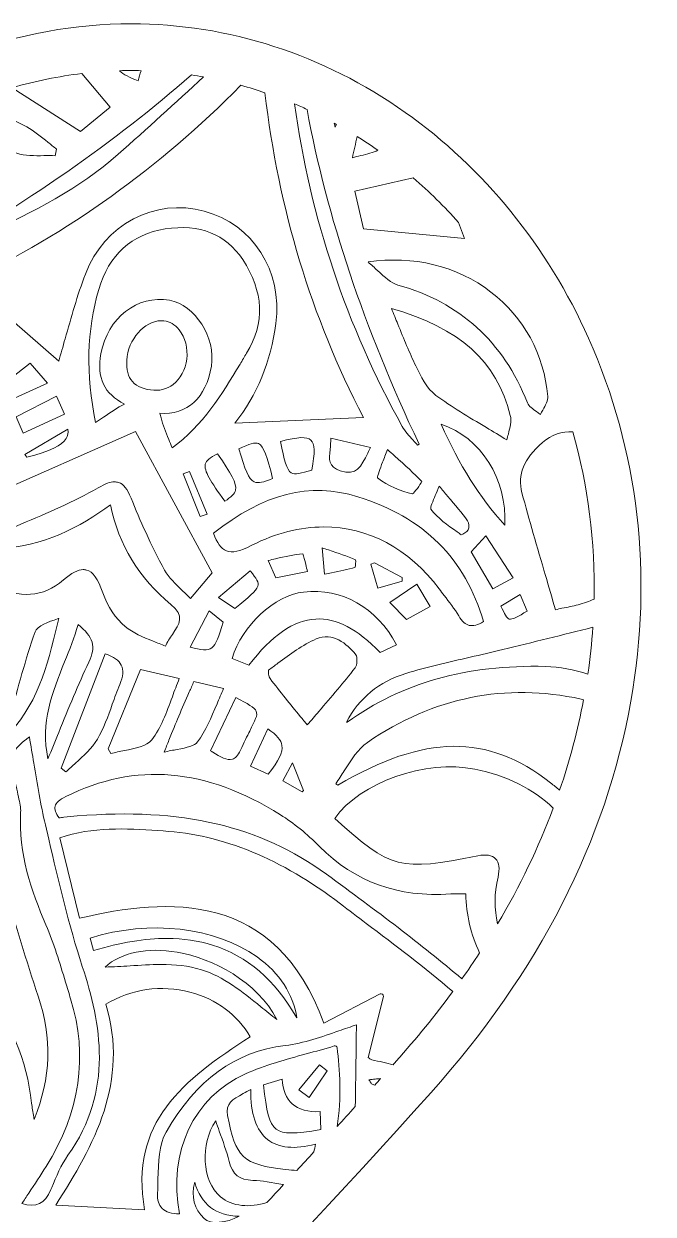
# Model space of a CAD drawing. Extents: x 49 to 10099, y -910 to -90.
# Drawn here: x 682 to 951, y -601 to -92 of the extents above; entities that cross this region are included whole.
import ezdxf

# ---------------------------------------------------------------- set-up
doc = ezdxf.new("R2010")
doc.units = 0
doc.header["$MEASUREMENT"] = 0
doc.layers.add('Layer 1', color=7, linetype='Continuous')

msp = doc.modelspace()

# ---------------------------------------------------------------- linework, layer by layer
at = {"layer": 'Layer 1', "lineweight": 0}
for points in [[(684.78, -236.99), (692.19, -245.53), (674.87, -253.48), (670.72, -247.88), (684.78, -236.99)], [(696.02, -251.16), (699.47, -258.9), (681.78, -266.91), (678.7, -259.96), (696.02, -251.16)], [(760.38, -301.62), (757.44, -302.67), (750.16, -284.41), (752.81, -283.34), (760.38, -301.62)], [(873.26, -317.72), (879.53, -310.84), (891.3, -328.93), (882.59, -333.64), (873.26, -317.72)], [(830.46, -323.1), (831.91, -322.43), (843.77, -328.78), (843.77, -330.29), (833.33, -333.33), (830.46, -323.1)], [(838.55, -339.39), (850.12, -331.62), (855.8, -341.14), (845.68, -346.74), (838.55, -339.39)], [(801.63, -419.89), (801.1, -420.49), (792.75, -415.75), (796.89, -408.02), (801.63, -419.89)], [(799.65, -547.95), (808.44, -537.34), (811.79, -539.82), (804.08, -551.19), (799.65, -547.95)]]:
    msp.add_lwpolyline(points, dxfattribs=at)
for points, knots in [([(923.48, -226.33), (905.85, -186.9), (878.75, -153.49), (845.11, -129.71), (810.04, -104.91), (769.53, -91.8), (727.95, -91.8), (680.05, -91.8), (632.03, -109.39), (589.06, -142.66), (556.36, -167.98), (526.49, -202.19), (500, -244.61), (474.22, -203.32), (445.23, -169.84), (413.53, -144.72), (413.14, -144.16), (412.75, -143.58), (412.38, -143.02), (412.1, -142.6), (411.56, -142.46), (411.11, -142.67), (411.11, -142.67), (411.01, -142.72), (411.01, -142.72), (410.99, -142.7), (410.97, -142.69), (410.95, -142.67), (367.98, -109.4), (319.95, -91.81), (272.04, -91.8), (230.47, -91.8), (189.96, -104.91), (154.9, -129.69), (121.25, -153.47), (94.15, -186.88), (76.52, -226.31), (55.14, -274.13), (48.87, -327.84), (58.41, -381.63), (68.97, -441.15), (97.77, -497.53), (144, -549.22), (297.89, -721.22), (474.96, -885.08), (476.74, -886.72), (476.74, -886.72), (500.01, -908.2), (500.01, -908.2), (500.01, -908.2), (523.28, -886.71), (523.28, -886.71), (525.05, -885.08), (702.13, -721.22), (856.01, -549.22), (902.24, -497.54), (931.03, -441.16), (941.59, -381.65), (951.12, -327.86), (944.86, -274.15), (923.48, -226.33)], [0, 0, 0, 0, 1, 1, 1, 2, 2, 2, 3, 3, 3, 4, 4, 4, 5, 5, 5, 6, 6, 6, 7, 7, 7, 8, 8, 8, 9, 9, 9, 10, 10, 10, 11, 11, 11, 12, 12, 12, 13, 13, 13, 14, 14, 14, 15, 15, 15, 16, 16, 16, 17, 17, 17, 18, 18, 18, 19, 19, 19, 20, 20, 20, 20]), ([(727.95, -111.8), (729.35, -111.8), (730.75, -111.83), (732.15, -111.86), (731.71, -113.3), (731.28, -114.75), (730.86, -116.22), (727.23, -114.83), (724.68, -113.45), (722.96, -111.88), (724.62, -111.84), (726.29, -111.8), (727.95, -111.8)], [0, 0, 0, 0, 1, 1, 1, 2, 2, 2, 3, 3, 3, 4, 4, 4, 4]), ([(758.87, -114.53), (746.9, -125.5), (734.63, -136.73), (722.37, -147.63), (705.78, -162.39), (685.77, -172.22), (666.43, -181.73), (658.11, -185.82), (649.5, -190.05), (641.27, -194.62), (639.93, -195.36), (638.23, -195.67), (636.08, -195.54), (683.39, -168.52), (721.03, -142.32), (753.67, -113.69), (755.41, -113.94), (757.14, -114.22), (758.87, -114.53)], [0, 0, 0, 0, 1, 1, 1, 2, 2, 2, 3, 3, 3, 4, 4, 4, 5, 5, 5, 6, 6, 6, 6]), ([(706.88, -113.07), (706.88, -113.07), (718.88, -127.54), (718.88, -127.54), (718.88, -127.54), (706.24, -137.93), (706.24, -137.93), (706.24, -137.93), (677.05, -119.14), (677.05, -119.14), (686.93, -116.29), (696.89, -114.26), (706.88, -113.07)], [0, 0, 0, 0, 1, 1, 1, 2, 2, 2, 3, 3, 3, 4, 4, 4, 4]), ([(785.13, -121.27), (790.95, -171.22), (804.74, -216.79), (827.23, -260.27), (827.23, -260.27), (772.19, -262.72), (772.19, -262.72), (781.78, -250.81), (787.69, -236.45), (789.78, -219.99), (792.64, -197.45), (780.06, -177.7), (759.19, -171.96), (738.16, -166.17), (716.3, -177.75), (708.34, -198.88), (704.86, -208.11), (702.23, -217.5), (699.68, -226.57), (698.75, -229.92), (697.85, -233.1), (696.94, -236.18), (696.94, -236.18), (657.84, -202.04), (657.84, -202.04), (700.67, -181.61), (739.99, -153.41), (774.87, -118.13), (778.32, -119.07), (781.74, -120.12), (785.13, -121.27)], [0, 0, 0, 0, 1, 1, 1, 2, 2, 2, 3, 3, 3, 4, 4, 4, 5, 5, 5, 6, 6, 6, 7, 7, 7, 8, 8, 8, 9, 9, 9, 10, 10, 10, 10]), ([(656.83, -126.14), (665.31, -127.7), (674.17, -130.97), (683.25, -135.91), (686.48, -137.66), (689.46, -140.11), (692.34, -142.48), (693.54, -143.47), (694.77, -144.48), (696.02, -145.45), (696.02, -145.45), (695.47, -148.23), (695.47, -148.23), (693.85, -148.18), (692.2, -148.2), (690.6, -148.22), (686.62, -148.26), (682.5, -148.31), (678.96, -147.13), (655.14, -139.18), (634.16, -139.59), (615.18, -148.45), (628.7, -139.36), (642.64, -131.9), (656.83, -126.14)], [0, 0, 0, 0, 1, 1, 1, 2, 2, 2, 3, 3, 3, 4, 4, 4, 5, 5, 5, 6, 6, 6, 7, 7, 7, 8, 8, 8, 8]), ([(803.11, -128.43), (811.66, -174.56), (827.35, -221.45), (851.06, -271.74), (851.06, -271.74), (850.4, -272.13), (850.4, -272.13), (849.77, -271.4), (849.12, -270.69), (848.49, -270), (846.7, -268.05), (845.01, -266.2), (843.82, -264.06), (819.95, -221.11), (804.48, -174.7), (797.8, -126.08), (799.58, -126.84), (801.35, -127.62), (803.11, -128.43)], [0, 0, 0, 0, 1, 1, 1, 2, 2, 2, 3, 3, 3, 4, 4, 4, 5, 5, 5, 6, 6, 6, 6]), ([(814.73, -134.27), (815.07, -134.46), (815.41, -134.65), (815.75, -134.84), (815.56, -135.25), (815.37, -135.66), (815.18, -136.06), (815.03, -135.49), (814.88, -134.89), (814.73, -134.27)], [0, 0, 0, 0, 1, 1, 1, 2, 2, 2, 3, 3, 3, 3]), ([(833.33, -145.88), (831.54, -146.88), (828.7, -147.57), (826.1, -148.19), (824.84, -148.5), (823.63, -148.79), (822.51, -149.11), (823.16, -146.04), (823.85, -143.02), (824.56, -140.04), (827.52, -141.89), (830.45, -143.84), (833.33, -145.88)], [0, 0, 0, 0, 1, 1, 1, 2, 2, 2, 3, 3, 3, 4, 4, 4, 4]), ([(867.95, -176.8), (867.95, -176.8), (870.46, -183.73), (870.46, -183.73), (870.46, -183.73), (827.25, -179.47), (827.25, -179.47), (827.25, -179.47), (823.62, -163.43), (823.62, -163.43), (823.62, -163.43), (848.56, -157.78), (848.56, -157.78), (855.4, -163.66), (861.88, -170.01), (867.95, -176.8)], [0, 0, 0, 0, 1, 1, 1, 2, 2, 2, 3, 3, 3, 4, 4, 4, 5, 5, 5, 5]), ([(745.41, -273.24), (744.93, -271.99), (744.44, -270.79), (743.97, -269.62), (742.69, -266.46), (741.48, -263.47), (740.73, -260.45), (740.55, -259.74), (740.35, -259.08), (740.12, -258.47), (751.94, -259.27), (759.97, -251.99), (762.23, -238.28), (764.22, -226.18), (755.18, -211.96), (744.3, -210.1), (730.48, -207.73), (717.88, -217.56), (714.99, -232.95), (713.06, -243.17), (716.38, -250.24), (725.12, -254.5), (722.03, -256.1), (719.12, -258.07), (716.06, -260.16), (714.96, -260.91), (713.83, -261.68), (712.67, -262.45), (708.48, -241.64), (708.93, -223), (714.03, -205.53), (718.35, -190.75), (728.17, -181.78), (742.44, -179.6), (757.22, -177.33), (768.38, -181.74), (775.6, -192.71), (784.61, -206.39), (785.18, -219.86), (777.29, -232.75), (776.35, -234.3), (775.41, -235.85), (774.48, -237.4), (766.68, -250.32), (758.62, -263.67), (745.41, -273.24)], [0, 0, 0, 0, 1, 1, 1, 2, 2, 2, 3, 3, 3, 4, 4, 4, 5, 5, 5, 6, 6, 6, 7, 7, 7, 8, 8, 8, 9, 9, 9, 10, 10, 10, 11, 11, 11, 12, 12, 12, 13, 13, 13, 14, 14, 14, 15, 15, 15, 15]), ([(833.18, -197.31), (831.98, -196.19), (830.65, -194.95), (829.19, -193.71), (848.62, -190.87), (867.21, -195.4), (881.76, -206.57), (895.85, -217.39), (904.48, -233.26), (906.08, -251.25), (906.24, -252.99), (905.07, -255.07), (903.93, -257.08), (903.58, -257.71), (903.21, -258.35), (902.88, -259), (902.39, -258.63), (901.88, -258.26), (901.39, -257.9), (899.63, -256.64), (897.97, -255.44), (897.37, -253.95), (886.8, -227.62), (868.68, -211.14), (841.99, -203.58), (839.02, -202.74), (836.44, -200.35), (833.18, -197.31)], [0, 0, 0, 0, 1, 1, 1, 2, 2, 2, 3, 3, 3, 4, 4, 4, 5, 5, 5, 6, 6, 6, 7, 7, 7, 8, 8, 8, 9, 9, 9, 9]), ([(890.04, -259.41), (890.64, -261.75), (889.91, -264.59), (889.2, -267.34), (888.98, -268.17), (888.76, -269.03), (888.58, -269.88), (885.59, -268.04), (882.67, -266.3), (879.84, -264.6), (872.19, -260.02), (864.96, -255.7), (858.25, -250.79), (854.33, -247.93), (851.73, -242.54), (849.63, -238.2), (849.63, -238.2), (849.63, -238.2), (849.63, -238.2), (846.89, -232.53), (844.49, -226.61), (841.94, -220.35), (841.06, -218.16), (840.15, -215.93), (839.2, -213.62), (868.46, -221.99), (884.18, -236.17), (890.04, -259.41)], [0, 0, 0, 0, 1, 1, 1, 2, 2, 2, 3, 3, 3, 4, 4, 4, 5, 5, 5, 6, 6, 6, 7, 7, 7, 8, 8, 8, 9, 9, 9, 9]), ([(736.22, -248.49), (728.3, -247.34), (725.03, -242.64), (726.24, -234.14), (727.49, -225.3), (734.83, -218.17), (741.94, -218.89), (744.32, -219.13), (746.62, -220.5), (748.4, -222.74), (751.02, -226.03), (752.24, -230.7), (751.66, -235.25), (751.08, -239.85), (749.02, -243.71), (745.88, -246.1), (743.14, -248.18), (739.8, -249.01), (736.22, -248.49)], [0, 0, 0, 0, 1, 1, 1, 2, 2, 2, 3, 3, 3, 4, 4, 4, 5, 5, 5, 6, 6, 6, 6]), ([(860.49, -263.19), (877.33, -268.56), (888.83, -286.85), (887.66, -306.38), (876.77, -294.15), (868.3, -280.67), (860.49, -263.19)], [0, 0, 0, 0, 1, 1, 1, 2, 2, 2, 2]), ([(729.78, -266.21), (729.78, -266.21), (762.49, -326.73), (762.49, -326.73), (762.49, -326.73), (753.32, -337.74), (753.32, -337.74), (752.15, -336.54), (750.95, -335.4), (749.78, -334.29), (746.79, -331.45), (743.96, -328.77), (742.2, -325.57), (736.35, -314.99), (731.67, -304.07), (727.85, -294.78), (726.22, -290.79), (724.63, -288.79), (722.55, -288.08), (722, -287.9), (721.43, -287.8), (720.81, -287.8), (718.98, -287.8), (716.77, -288.62), (713.8, -290.35), (703.4, -296.4), (692, -301.2), (680.98, -305.84), (680.98, -305.84), (678.87, -306.73), (678.87, -306.73), (676.64, -307.67), (674.01, -307.8), (670.97, -307.95), (669.76, -308.02), (668.51, -308.08), (667.21, -308.2), (667.21, -308.2), (667.05, -293.96), (667.05, -293.96), (667.05, -293.96), (729.78, -266.21), (729.78, -266.21)], [0, 0, 0, 0, 1, 1, 1, 2, 2, 2, 3, 3, 3, 4, 4, 4, 5, 5, 5, 6, 6, 6, 7, 7, 7, 8, 8, 8, 9, 9, 9, 10, 10, 10, 11, 11, 11, 12, 12, 12, 13, 13, 13, 14, 14, 14, 14]), ([(700.86, -265.27), (701.06, -266.81), (700.82, -268.09), (700.14, -269.24), (698.35, -272.26), (693.29, -274.68), (683.25, -277.29), (683.25, -277.29), (682.5, -276.11), (682.5, -276.11), (682.5, -276.11), (700.86, -265.27), (700.86, -265.27)], [0, 0, 0, 0, 1, 1, 1, 2, 2, 2, 3, 3, 3, 4, 4, 4, 4]), ([(791.73, -270.54), (799.24, -268.54), (803.04, -268.37), (804.74, -269.93), (806.43, -271.48), (806.57, -275.23), (805.2, -282.83), (800.62, -284.17), (797.91, -284.85), (796.33, -283.9), (794.37, -282.72), (793.36, -278.49), (791.73, -270.54)], [0, 0, 0, 0, 1, 1, 1, 2, 2, 2, 3, 3, 3, 4, 4, 4, 4]), ([(813.25, -269.06), (813.25, -269.06), (830.25, -273.08), (830.25, -273.08), (829.84, -273.89), (829.45, -274.69), (829.07, -275.48), (826.28, -281.28), (824.26, -285.46), (817.34, -283.07), (812.16, -281.28), (812.51, -278.19), (812.98, -273.92), (813.16, -272.34), (813.34, -270.73), (813.25, -269.06)], [0, 0, 0, 0, 1, 1, 1, 2, 2, 2, 3, 3, 3, 4, 4, 4, 5, 5, 5, 5]), ([(925.86, -338), (923.74, -338.95), (921.47, -339.76), (919.03, -340.4), (916.82, -340.97), (914.54, -341.44), (912.13, -341.93), (911.23, -342.12), (910.31, -342.31), (909.35, -342.51), (907.91, -337.54), (906.48, -332.65), (905.07, -327.82), (901.5, -315.66), (898.13, -304.17), (895.01, -292.45), (892.96, -284.73), (895.74, -277.93), (903.76, -271.03), (907.77, -267.59), (912.08, -266.05), (916.78, -266.39), (923.31, -289.43), (926.36, -313.52), (925.86, -338)], [0, 0, 0, 0, 1, 1, 1, 2, 2, 2, 3, 3, 3, 4, 4, 4, 5, 5, 5, 6, 6, 6, 7, 7, 7, 8, 8, 8, 8]), ([(773.97, -273.71), (778.4, -271.58), (780.85, -270.71), (782.43, -271.46), (784.67, -272.5), (786.07, -277.05), (788.4, -286.39), (784.62, -287.96), (782.19, -288.62), (780.5, -287.82), (778.14, -286.7), (776.54, -282.53), (773.97, -273.71)], [0, 0, 0, 0, 1, 1, 1, 2, 2, 2, 3, 3, 3, 4, 4, 4, 4]), ([(833.27, -286.14), (833.11, -285.29), (834.38, -282.04), (835.41, -279.42), (836.08, -277.72), (836.81, -275.84), (837.48, -273.91), (838.56, -274.89), (839.59, -275.81), (840.57, -276.69), (845.19, -280.84), (848.88, -284.15), (852.18, -287.72), (851.54, -289.02), (849.12, -292.4), (848.16, -292.99), (843.44, -291.69), (837.56, -289.74), (833.27, -286.14)], [0, 0, 0, 0, 1, 1, 1, 2, 2, 2, 3, 3, 3, 4, 4, 4, 5, 5, 5, 6, 6, 6, 6]), ([(759.62, -280.24), (760, -278.73), (761.45, -277.48), (764.89, -275.77), (770.67, -284.26), (773.14, -288.58), (772.55, -291.34), (772.19, -293.03), (770.6, -294.39), (767.98, -296.06), (761.89, -287.77), (758.93, -283), (759.62, -280.24)], [0, 0, 0, 0, 1, 1, 1, 2, 2, 2, 3, 3, 3, 4, 4, 4, 4]), ([(810.22, -307.11), (800.18, -307.11), (789.78, -309.69), (779.52, -314.95), (774.29, -317.64), (771.13, -318.33), (768.63, -317.31), (766.39, -316.41), (764.58, -313.96), (763.08, -309.83), (784.58, -292.78), (804.23, -287.81), (824.9, -294.2), (852.85, -302.83), (870.9, -320.79), (878.55, -347.59), (876.09, -349.08), (874.16, -349.61), (872.5, -349.23), (870.87, -348.85), (869.39, -347.54), (867.99, -345.21), (866.14, -342.12), (863.91, -339.21), (861.76, -336.4), (861.04, -335.47), (860.32, -334.53), (859.62, -333.58), (846.64, -316.19), (829.07, -307.11), (810.22, -307.11)], [0, 0, 0, 0, 1, 1, 1, 2, 2, 2, 3, 3, 3, 4, 4, 4, 5, 5, 5, 6, 6, 6, 7, 7, 7, 8, 8, 8, 9, 9, 9, 10, 10, 10, 10]), ([(872.06, -308.36), (871.6, -309.19), (869.71, -310.29), (869.03, -310.43), (868.46, -310.02), (867.89, -309.62), (867.31, -309.21), (863.21, -306.32), (858.97, -303.34), (856.12, -299.5), (855.66, -298.88), (857, -295.88), (857.97, -293.68), (858.52, -292.44), (859.12, -291.09), (859.68, -289.66), (860.95, -291.18), (862.12, -292.58), (863.22, -293.88), (866.61, -297.93), (869.29, -301.12), (871.75, -304.44), (872.39, -305.32), (872.56, -307.44), (872.06, -308.36)], [0, 0, 0, 0, 1, 1, 1, 2, 2, 2, 3, 3, 3, 4, 4, 4, 5, 5, 5, 6, 6, 6, 7, 7, 7, 8, 8, 8, 8]), ([(670.63, -316.26), (690.36, -315.96), (706.15, -306.86), (719.06, -297.71), (722.72, -315), (731.18, -328.92), (744.9, -340.24), (750.93, -345.21), (748.56, -348.68), (745.56, -353.07), (744.45, -354.69), (743.31, -356.36), (742.57, -358.17), (740.81, -357.38), (739.05, -356.67), (737.33, -355.98), (732.87, -354.18), (728.65, -352.48), (725.37, -349.77), (721.36, -346.46), (717.78, -341.03), (715.79, -335.24), (713.71, -329.19), (711.64, -326.28), (708.85, -325.53), (708.39, -325.41), (707.92, -325.35), (707.43, -325.35), (705.11, -325.35), (702.41, -326.77), (698.93, -329.78), (690.24, -337.29), (680.45, -337.97), (668.1, -331.92), (666.17, -330.96), (664.16, -326.05), (664.63, -323.44), (665.15, -320.65), (668.79, -316.29), (670.63, -316.26)], [0, 0, 0, 0, 1, 1, 1, 2, 2, 2, 3, 3, 3, 4, 4, 4, 5, 5, 5, 6, 6, 6, 7, 7, 7, 8, 8, 8, 9, 9, 9, 10, 10, 10, 11, 11, 11, 12, 12, 12, 13, 13, 13, 13]), ([(786.56, -321.44), (787.62, -321.21), (788.66, -320.97), (789.67, -320.73), (793.73, -319.8), (797.57, -318.91), (801.35, -318.6), (801.69, -319.45), (802.2, -321.58), (802.59, -323.2), (802.83, -324.19), (803.07, -325.19), (803.32, -326.12), (803.32, -326.12), (789.8, -328.81), (789.8, -328.81), (789.8, -328.81), (786.56, -321.44), (786.56, -321.44)], [0, 0, 0, 0, 1, 1, 1, 2, 2, 2, 3, 3, 3, 4, 4, 4, 5, 5, 5, 6, 6, 6, 6]), ([(809.53, -316.05), (810.46, -316.36), (811.37, -316.67), (812.25, -316.96), (816.54, -318.38), (820.27, -319.62), (823.88, -321.12), (823.99, -321.86), (823.88, -323.64), (823.68, -324.35), (820.51, -325.29), (817.26, -325.93), (813.51, -326.68), (812.58, -326.87), (811.62, -327.06), (810.64, -327.26), (810.64, -327.26), (809.53, -316.05), (809.53, -316.05)], [0, 0, 0, 0, 1, 1, 1, 2, 2, 2, 3, 3, 3, 4, 4, 4, 5, 5, 5, 6, 6, 6, 6]), ([(765.3, -337.33), (765.3, -337.33), (778.8, -325.84), (778.8, -325.84), (781.59, -329.28), (782.68, -330.86), (782.1, -332.49), (781.38, -334.52), (778.13, -337.23), (772.23, -342.04), (772.23, -342.04), (765.3, -337.33), (765.3, -337.33)], [0, 0, 0, 0, 1, 1, 1, 2, 2, 2, 3, 3, 3, 4, 4, 4, 4]), ([(806.82, -346.5), (797.43, -347.01), (788.07, -353.48), (778.22, -366.27), (778.22, -366.27), (771.07, -363.33), (771.07, -363.33), (775.35, -349.27), (789.17, -336.38), (801.66, -334.95), (818.06, -333.07), (832.83, -341.5), (841.38, -357.54), (841.38, -357.54), (834.33, -360.81), (834.33, -360.81), (824.6, -350.7), (815.62, -346.02), (806.82, -346.5)], [0, 0, 0, 0, 1, 1, 1, 2, 2, 2, 3, 3, 3, 4, 4, 4, 5, 5, 5, 6, 6, 6, 6]), ([(894.21, -335.98), (894.21, -335.98), (897.28, -343.09), (897.28, -343.09), (893.41, -345.42), (890.83, -346.91), (889.55, -346.51), (888.48, -346.17), (887.57, -344.36), (886.05, -340.96), (886.05, -340.96), (894.21, -335.98), (894.21, -335.98)], [0, 0, 0, 0, 1, 1, 1, 2, 2, 2, 3, 3, 3, 4, 4, 4, 4]), ([(676.27, -387.78), (679.45, -375.96), (682.75, -363.73), (686.8, -352), (687.69, -349.45), (692.56, -347.76), (696.47, -346.41), (696.65, -346.35), (696.83, -346.29), (697.01, -346.23), (696.82, -347), (696.63, -347.77), (696.44, -348.54), (691.93, -366.87), (687.65, -384.23), (673.62, -397.54), (674.51, -394.29), (675.39, -391.04), (676.27, -387.78)], [0, 0, 0, 0, 1, 1, 1, 2, 2, 2, 3, 3, 3, 4, 4, 4, 5, 5, 5, 6, 6, 6, 6]), ([(767.24, -347.88), (763.59, -360.25), (762.77, -361.05), (753.08, -358.49), (753.08, -358.49), (761.2, -343), (761.2, -343), (761.2, -343), (767.24, -347.88), (767.24, -347.88)], [0, 0, 0, 0, 1, 1, 1, 2, 2, 2, 3, 3, 3, 3]), ([(699.46, -364.79), (701.52, -359.66), (703.65, -354.36), (705.22, -348.91), (711.82, -354.14), (712.96, -358.32), (709.83, -364.94), (705.26, -374.59), (701.22, -384.52), (696.94, -395.02), (695.45, -398.68), (693.92, -402.45), (692.32, -406.3), (689.08, -390.62), (694.13, -378.05), (699.46, -364.79)], [0, 0, 0, 0, 1, 1, 1, 2, 2, 2, 3, 3, 3, 4, 4, 4, 5, 5, 5, 5]), ([(905.13, -366.8), (871.37, -365.97), (843.61, -373.78), (820.3, -390.67), (820.23, -390.68), (820.12, -390.67), (820.01, -390.67), (825.32, -380.36), (833.86, -373.34), (845.43, -369.78), (854.41, -367.02), (863.77, -364.91), (872.83, -362.86), (877.41, -361.82), (882.15, -360.75), (886.79, -359.61), (899.64, -356.44), (912.49, -353.25), (925.34, -350.06), (924.88, -356.72), (924.16, -363.4), (923.19, -370.08), (917.36, -368.09), (911.21, -366.95), (905.13, -366.8)], [0, 0, 0, 0, 1, 1, 1, 2, 2, 2, 3, 3, 3, 4, 4, 4, 5, 5, 5, 6, 6, 6, 7, 7, 7, 8, 8, 8, 8]), ([(800.22, -388.15), (796.18, -383.22), (791.61, -377.63), (787.29, -372), (786.7, -371.23), (786.43, -368.99), (786.65, -368.36), (787.98, -367.4), (789.32, -366.41), (790.65, -365.42), (795.85, -361.55), (801.22, -357.56), (807.06, -355.03), (814.12, -351.97), (820.13, -357.02), (823.94, -361.79), (824.75, -362.82), (824.59, -366.24), (823.66, -367.42), (818.75, -373.7), (813.61, -379.71), (808.16, -386.07), (806.54, -387.97), (804.9, -389.89), (803.24, -391.84), (802.26, -390.65), (801.25, -389.41), (800.22, -388.15)], [0, 0, 0, 0, 1, 1, 1, 2, 2, 2, 3, 3, 3, 4, 4, 4, 5, 5, 5, 6, 6, 6, 7, 7, 7, 8, 8, 8, 9, 9, 9, 9]), ([(716.79, -361.38), (720.46, -362.58), (722.72, -364.17), (723.71, -366.25), (724.71, -368.33), (724.48, -371.03), (723.03, -374.5), (721.87, -377.29), (720.84, -380.19), (719.85, -383), (718.05, -388.1), (716.19, -393.38), (713.46, -397.98), (711.18, -401.81), (707.59, -405.04), (704.13, -408.16), (702.76, -409.39), (701.36, -410.65), (700.04, -411.94), (700.04, -411.94), (697.93, -410.34), (697.93, -410.34), (697.93, -410.34), (716.79, -361.38), (716.79, -361.38)], [0, 0, 0, 0, 1, 1, 1, 2, 2, 2, 3, 3, 3, 4, 4, 4, 5, 5, 5, 6, 6, 6, 7, 7, 7, 8, 8, 8, 8]), ([(731.94, -368.14), (731.94, -368.14), (748.48, -371.98), (748.48, -371.98), (747.42, -374.59), (746.46, -377.22), (745.52, -379.78), (743.03, -386.61), (740.68, -393.06), (736.69, -398.22), (734.59, -400.93), (729.72, -401.89), (725.02, -402.81), (723.08, -403.19), (721.08, -403.58), (719.25, -404.1), (719.25, -404.1), (718.15, -402.03), (718.15, -402.03), (718.15, -402.03), (731.94, -368.14), (731.94, -368.14)], [0, 0, 0, 0, 1, 1, 1, 2, 2, 2, 3, 3, 3, 4, 4, 4, 5, 5, 5, 6, 6, 6, 7, 7, 7, 7]), ([(744.07, -398.39), (745.67, -394.39), (746.95, -391.24), (748.26, -388.12), (749.69, -384.74), (751.19, -381.31), (752.78, -377.69), (753.41, -376.24), (754.07, -374.74), (754.75, -373.18), (754.75, -373.18), (767.46, -376.23), (767.46, -376.23), (766.46, -378.44), (765.53, -380.65), (764.63, -382.79), (762.12, -388.73), (759.75, -394.35), (756.29, -399.12), (755.02, -400.88), (751.74, -401.5), (747.59, -402.3), (745.87, -402.63), (743.99, -402.99), (742.01, -403.48), (742.76, -401.62), (743.44, -399.94), (744.07, -398.39)], [0, 0, 0, 0, 1, 1, 1, 2, 2, 2, 3, 3, 3, 4, 4, 4, 5, 5, 5, 6, 6, 6, 7, 7, 7, 8, 8, 8, 9, 9, 9, 9]), ([(911.14, -419.76), (909.91, -418.7), (908.63, -417.65), (907.28, -416.6), (880.04, -395.45), (853.65, -395.73), (816.29, -417.61), (816.29, -417.61), (815.38, -417), (815.38, -417), (816.67, -415.2), (817.87, -413.27), (819.05, -411.41), (821.92, -406.83), (824.88, -402.1), (828.94, -399.32), (857.27, -379.93), (888, -373.69), (920.31, -380.76), (920.66, -380.84), (921.01, -380.94), (921.36, -381.03), (918.89, -394.1), (915.49, -407.01), (911.14, -419.76)], [0, 0, 0, 0, 1, 1, 1, 2, 2, 2, 3, 3, 3, 4, 4, 4, 5, 5, 5, 6, 6, 6, 7, 7, 7, 8, 8, 8, 8]), ([(772.72, -380.08), (777.83, -382.8), (780.67, -384.38), (781.39, -385.99), (782.1, -387.58), (780.94, -389.87), (778.63, -394.44), (777.53, -396.6), (776.16, -399.3), (774.63, -402.66), (773.63, -404.87), (772.5, -406.14), (771.18, -406.54), (768.93, -407.23), (765.99, -405.43), (762.86, -403.52), (762.52, -403.31), (762.18, -403.1), (761.83, -402.89), (761.83, -402.89), (772.72, -380.08), (772.72, -380.08)], [0, 0, 0, 0, 1, 1, 1, 2, 2, 2, 3, 3, 3, 4, 4, 4, 5, 5, 5, 6, 6, 6, 7, 7, 7, 7]), ([(700.88, -575.98), (697.91, -580.17), (695.89, -585.06), (693.93, -589.79), (693.93, -589.79), (693.59, -590.62), (693.59, -590.62), (691.06, -596.72), (687.31, -598.57), (681.17, -596.66), (682.15, -595.17), (683.13, -593.71), (684.09, -592.26), (686.69, -588.35), (689.14, -584.66), (691.52, -580.84), (706.06, -557.49), (709.59, -533.34), (702.03, -509.05), (701.29, -506.66), (700.57, -504.27), (699.85, -501.88), (697.4, -493.75), (694.87, -485.34), (691.49, -477.42), (685.25, -462.85), (679.62, -446.92), (680.65, -429.22), (680.77, -427.18), (680.32, -425.16), (679.74, -422.6), (679.44, -421.26), (679.1, -419.75), (678.8, -418), (678.73, -417.65), (678.48, -417.35), (678.14, -417.23), (677.8, -417.11), (677.42, -417.19), (677.15, -417.43), (675.81, -418.61), (674.66, -419.66), (673.61, -420.6), (671.64, -422.37), (670.08, -423.77), (668.47, -425.12), (664.99, -428.02), (661.52, -430.94), (658.06, -433.87), (649.18, -441.37), (640, -449.12), (630.62, -456.27), (626.63, -459.31), (622.15, -461.91), (617.82, -464.43), (613.5, -466.94), (609.03, -469.53), (604.98, -472.59), (578.99, -492.26), (565.95, -518.02), (566.23, -549.16), (566.25, -551.02), (566.05, -552.86), (565.85, -554.82), (565.8, -555.3), (565.75, -555.79), (565.7, -556.28), (562.13, -554.83), (560.12, -553.93), (559.34, -552.74), (558.5, -551.45), (558.77, -549.35), (559.3, -545.15), (559.54, -543.26), (559.81, -541.38), (560.08, -539.5), (560.47, -536.71), (560.89, -533.84), (561.19, -530.99), (564.23, -502.18), (577.22, -481.04), (600.91, -466.36), (629.85, -448.43), (656.43, -426.34), (679.91, -400.7), (680.76, -399.77), (681.82, -398.95), (683.16, -397.9), (683.55, -397.6), (683.96, -397.28), (684.4, -396.93), (685.07, -400.74), (685.68, -404.49), (686.28, -408.12), (687.79, -417.28), (689.21, -425.93), (691.22, -434.51), (691.22, -434.51), (692.67, -440.7), (692.67, -440.7), (696.86, -458.71), (701.2, -477.32), (707.03, -495.15), (715.02, -519.56), (720.53, -548.26), (700.88, -575.98)], [0, 0, 0, 0, 1, 1, 1, 2, 2, 2, 3, 3, 3, 4, 4, 4, 5, 5, 5, 6, 6, 6, 7, 7, 7, 8, 8, 8, 9, 9, 9, 10, 10, 10, 11, 11, 11, 12, 12, 12, 13, 13, 13, 14, 14, 14, 15, 15, 15, 16, 16, 16, 17, 17, 17, 18, 18, 18, 19, 19, 19, 20, 20, 20, 21, 21, 21, 22, 22, 22, 23, 23, 23, 24, 24, 24, 25, 25, 25, 26, 26, 26, 27, 27, 27, 28, 28, 28, 29, 29, 29, 30, 30, 30, 31, 31, 31, 32, 32, 32, 33, 33, 33, 34, 34, 34, 35, 35, 35, 35]), ([(786.33, -393.47), (790.21, -396.18), (792.04, -398.37), (792.4, -400.68), (792.84, -403.53), (791.13, -407.1), (786.53, -412.92), (786.53, -412.92), (779, -409.45), (779, -409.45), (779, -409.45), (786.33, -393.47), (786.33, -393.47)], [0, 0, 0, 0, 1, 1, 1, 2, 2, 2, 3, 3, 3, 4, 4, 4, 4]), ([(884.61, -476.94), (883.11, -470.67), (883.17, -464.05), (884.8, -456.94), (885.63, -453.34), (885.26, -450.71), (883.71, -449.11), (882.19, -447.54), (879.63, -447.1), (876.11, -447.81), (842.82, -454.49), (839.13, -453.64), (814.97, -431.82), (825.68, -416.48), (853.93, -406.47), (874.9, -410.75), (888.52, -413.52), (899.84, -419.21), (908.38, -427.45), (902.1, -444.27), (894.17, -460.78), (884.61, -476.94)], [0, 0, 0, 0, 1, 1, 1, 2, 2, 2, 3, 3, 3, 4, 4, 4, 5, 5, 5, 6, 6, 6, 7, 7, 7, 7]), ([(869.34, -500.5), (851.75, -485.6), (833.39, -471.75), (811.37, -455.66), (783.16, -435.05), (749.31, -427.14), (704.87, -430.78), (702.94, -430.94), (701.01, -431.15), (699.13, -431.36), (698.45, -431.43), (697.76, -431.51), (697.08, -431.58), (695.65, -429.55), (695.11, -427.92), (695.42, -426.62), (695.77, -425.16), (697.23, -423.83), (700.01, -422.45), (729.79, -407.67), (759.79, -410.22), (791.73, -430.26), (797.42, -433.83), (803.06, -438.4), (808.49, -443.86), (823.61, -459.04), (841.96, -465.68), (864.59, -464.15), (865.96, -464.06), (867.31, -464.07), (869.02, -464.08), (869.63, -464.09), (870.27, -464.09), (870.97, -464.1), (871.2, -473.15), (873.16, -481.5), (876.91, -489.36), (874.48, -493.09), (871.95, -496.81), (869.34, -500.5)], [0, 0, 0, 0, 1, 1, 1, 2, 2, 2, 3, 3, 3, 4, 4, 4, 5, 5, 5, 6, 6, 6, 7, 7, 7, 8, 8, 8, 9, 9, 9, 10, 10, 10, 11, 11, 11, 12, 12, 12, 13, 13, 13, 13]), ([(841.1, -535.88), (840.71, -536.33), (840.31, -536.77), (839.91, -537.22), (837.06, -536.48), (834.05, -535.79), (830.83, -535.14), (830.68, -535.11), (830.38, -534.9), (830, -534.64), (829.8, -534.51), (829.57, -534.35), (829.31, -534.18), (829.31, -534.18), (835.75, -508.09), (835.75, -508.09), (835.84, -507.71), (835.7, -507.31), (835.4, -507.06), (835.09, -506.82), (834.67, -506.78), (834.32, -506.96), (834.32, -506.96), (810.3, -519.43), (810.3, -519.43), (789.76, -462.77), (743.89, -465.49), (705.82, -474.57), (705.82, -474.57), (697.46, -440.2), (697.46, -440.2), (711.5, -435.24), (725.67, -436.16), (739.39, -437.05), (739.39, -437.05), (741.54, -437.19), (741.54, -437.19), (767.21, -438.82), (792.01, -449.02), (817.36, -468.36), (821.04, -471.17), (824.74, -473.96), (828.43, -476.75), (840.78, -486.07), (853.46, -495.66), (865.45, -505.9), (858.01, -516.06), (849.9, -526.06), (841.1, -535.88)], [0, 0, 0, 0, 1, 1, 1, 2, 2, 2, 3, 3, 3, 4, 4, 4, 5, 5, 5, 6, 6, 6, 7, 7, 7, 8, 8, 8, 9, 9, 9, 10, 10, 10, 11, 11, 11, 12, 12, 12, 13, 13, 13, 14, 14, 14, 15, 15, 15, 16, 16, 16, 16]), ([(664.96, -504.8), (658.77, -497.35), (651.45, -493.68), (642.69, -493.68), (640.6, -493.68), (638.42, -493.89), (636.16, -494.31), (619.92, -497.32), (605.65, -504.45), (593.75, -515.5), (591.42, -517.67), (589.12, -519.85), (586.82, -522.04), (585.94, -522.88), (585.07, -523.71), (584.19, -524.54), (584.19, -524.54), (582.95, -523.78), (582.95, -523.78), (584.1, -521.51), (585.18, -519.15), (586.22, -516.86), (588.81, -511.19), (591.48, -505.33), (595.41, -500.79), (603.58, -491.35), (613.74, -483.35), (622.69, -476.3), (633.31, -467.95), (644.44, -459.74), (655.19, -451.81), (659.51, -448.63), (663.83, -445.44), (668.17, -442.21), (670.15, -448.79), (672.07, -455.36), (673.94, -461.74), (678.62, -477.68), (683.03, -492.74), (688.15, -507.88), (694.23, -525.84), (693.68, -542.69), (686.37, -560.62), (686.32, -560.3), (686.27, -559.99), (686.23, -559.69), (685.86, -557.38), (685.57, -555.55), (685.37, -553.74), (683.25, -535.02), (676.39, -518.56), (664.96, -504.8)], [0, 0, 0, 0, 1, 1, 1, 2, 2, 2, 3, 3, 3, 4, 4, 4, 5, 5, 5, 6, 6, 6, 7, 7, 7, 8, 8, 8, 9, 9, 9, 10, 10, 10, 11, 11, 11, 12, 12, 12, 13, 13, 13, 14, 14, 14, 15, 15, 15, 16, 16, 16, 17, 17, 17, 17]), ([(762.72, -486.03), (756.7, -484.14), (750.24, -483.19), (743.26, -483.19), (733.79, -483.19), (723.38, -484.93), (711.84, -488.42), (711.84, -488.42), (710.34, -483.02), (710.34, -483.02), (735.79, -475.1), (763.72, -478.24), (781.75, -491.12), (791.44, -498.05), (797.25, -506.98), (798.73, -517.15), (789.34, -500.88), (777.52, -490.68), (762.72, -486.03)], [0, 0, 0, 0, 1, 1, 1, 2, 2, 2, 3, 3, 3, 4, 4, 4, 5, 5, 5, 6, 6, 6, 6]), ([(716.74, -495.42), (723.81, -489.17), (734.87, -486.86), (747.55, -489.07), (763.02, -491.77), (781.62, -501.63), (790.26, -517.83), (787.99, -516.12), (785.72, -514.29), (783.36, -512.39), (775.47, -506.04), (767.32, -499.47), (757.97, -496.57), (752.47, -494.87), (746.6, -494.36), (740.65, -494.36), (736.25, -494.36), (731.81, -494.64), (727.43, -494.91), (723.9, -495.13), (720.27, -495.35), (716.74, -495.42)], [0, 0, 0, 0, 1, 1, 1, 2, 2, 2, 3, 3, 3, 4, 4, 4, 5, 5, 5, 6, 6, 6, 7, 7, 7, 7]), ([(717.08, -511.33), (727.78, -504.83), (740.85, -502.94), (753.07, -506.14), (764.33, -509.09), (773.45, -515.88), (778.84, -525.31), (750.1, -543.64), (727.03, -562.06), (733.67, -599.31), (733.67, -599.31), (695.64, -597.29), (695.64, -597.29), (712.18, -571.79), (727.06, -544.12), (717.08, -511.33)], [0, 0, 0, 0, 1, 1, 1, 2, 2, 2, 3, 3, 3, 4, 4, 4, 5, 5, 5, 5]), ([(824.12, -529.3), (824.02, -537.56), (823.91, -546.11), (823.74, -554.74), (823.74, -554.88), (823.73, -555.03), (823.72, -555.17), (821.15, -558), (818.58, -560.83), (816.01, -563.65), (817.92, -551.31), (817.21, -539.14), (815.99, -530.03), (815.95, -529.74), (815.79, -529.48), (815.54, -529.32), (815.29, -529.17), (814.99, -529.12), (814.71, -529.21), (810.77, -530.42), (806.71, -531.52), (802.79, -532.59), (794.09, -534.96), (785.11, -537.4), (776.84, -541.14), (754.58, -551.2), (743.56, -574.62), (748.56, -601.04), (745.26, -601.02), (742.77, -600.3), (741.2, -598.74), (739.72, -597.28), (739.05, -595.07), (739.21, -592.18), (739.31, -590.26), (739.35, -588.23), (739.39, -586.27), (739.55, -579.01), (739.7, -571.5), (742.86, -566.07), (756, -543.49), (772.17, -531.71), (793.77, -529), (801.79, -528), (809.72, -525.21), (816.71, -522.75), (819.33, -521.82), (821.83, -520.95), (824.24, -520.18), (824.2, -523.14), (824.16, -526.18), (824.12, -529.3)], [0, 0, 0, 0, 1, 1, 1, 2, 2, 2, 3, 3, 3, 4, 4, 4, 5, 5, 5, 6, 6, 6, 7, 7, 7, 8, 8, 8, 9, 9, 9, 10, 10, 10, 11, 11, 11, 12, 12, 12, 13, 13, 13, 14, 14, 14, 15, 15, 15, 16, 16, 16, 17, 17, 17, 17]), ([(808.78, -557.29), (808.78, -557.29), (808.95, -565.01), (808.95, -565.01), (798.07, -566.76), (792.95, -567.09), (789.92, -564.79), (786.85, -562.45), (785.77, -557.26), (784.49, -545.88), (784.49, -545.88), (792.44, -543.42), (792.44, -543.42), (792.75, -548.1), (794.2, -551.65), (796.77, -553.97), (799.5, -556.43), (803.53, -557.55), (808.78, -557.29)], [0, 0, 0, 0, 1, 1, 1, 2, 2, 2, 3, 3, 3, 4, 4, 4, 5, 5, 5, 6, 6, 6, 6]), ([(830.7, -545.41), (830.6, -545.29), (830.38, -544.94), (830.16, -544.58), (830.01, -544.32), (829.82, -544.02), (829.59, -543.66), (830.51, -543.58), (831.38, -543.48), (832.18, -543.39), (833.02, -543.3), (833.82, -543.21), (834.59, -543.15), (833.75, -544.08), (832.9, -545.01), (832.06, -545.95), (831.59, -545.77), (831.14, -545.59), (830.7, -545.41)], [0, 0, 0, 0, 1, 1, 1, 2, 2, 2, 3, 3, 3, 4, 4, 4, 5, 5, 5, 6, 6, 6, 6]), ([(798.72, -582.46), (797.41, -582.39), (795.82, -582.22), (793.88, -582.02), (775.94, -580.15), (772.25, -576.71), (769.16, -559.01), (768.24, -553.69), (771.11, -552.14), (775.86, -549.59), (776.86, -549.05), (777.95, -548.47), (779.06, -547.8), (778.92, -558.16), (781.35, -565.36), (786.27, -569.23), (790.92, -572.88), (797.79, -573.56), (806.71, -571.28), (806.48, -572.45), (806.28, -573.51), (806.08, -574.48), (803.63, -577.14), (801.18, -579.8), (798.72, -582.46)], [0, 0, 0, 0, 1, 1, 1, 2, 2, 2, 3, 3, 3, 4, 4, 4, 5, 5, 5, 6, 6, 6, 7, 7, 7, 8, 8, 8, 8]), ([(785.98, -596.18), (778.68, -598.55), (771.08, -597.92), (766.13, -593.75), (758.13, -587.01), (757.31, -571.19), (764.07, -561.29), (764.58, -562.74), (765.09, -564.17), (765.59, -565.59), (767.18, -570.06), (768.69, -574.28), (769.81, -578.62), (771.27, -584.25), (774.1, -586.52), (779.92, -586.73), (784.04, -586.87), (788.09, -587.61), (792.77, -588.47), (792.88, -588.49), (792.99, -588.51), (793.1, -588.53), (790.73, -591.08), (788.36, -593.64), (785.98, -596.18)], [0, 0, 0, 0, 1, 1, 1, 2, 2, 2, 3, 3, 3, 4, 4, 4, 5, 5, 5, 6, 6, 6, 7, 7, 7, 8, 8, 8, 8]), ([(755.07, -587.52), (757.8, -597.03), (764.07, -601.82), (774.12, -602.07), (768.63, -605.05), (761.76, -605.68), (759.08, -603.07), (754.87, -598.98), (753.53, -593.76), (755.07, -587.52)], [0, 0, 0, 0, 1, 1, 1, 2, 2, 2, 3, 3, 3, 3])]:
    msp.add_open_spline(points, degree=3, knots=knots, dxfattribs=at)

doc.saveas('drawing.dxf')
